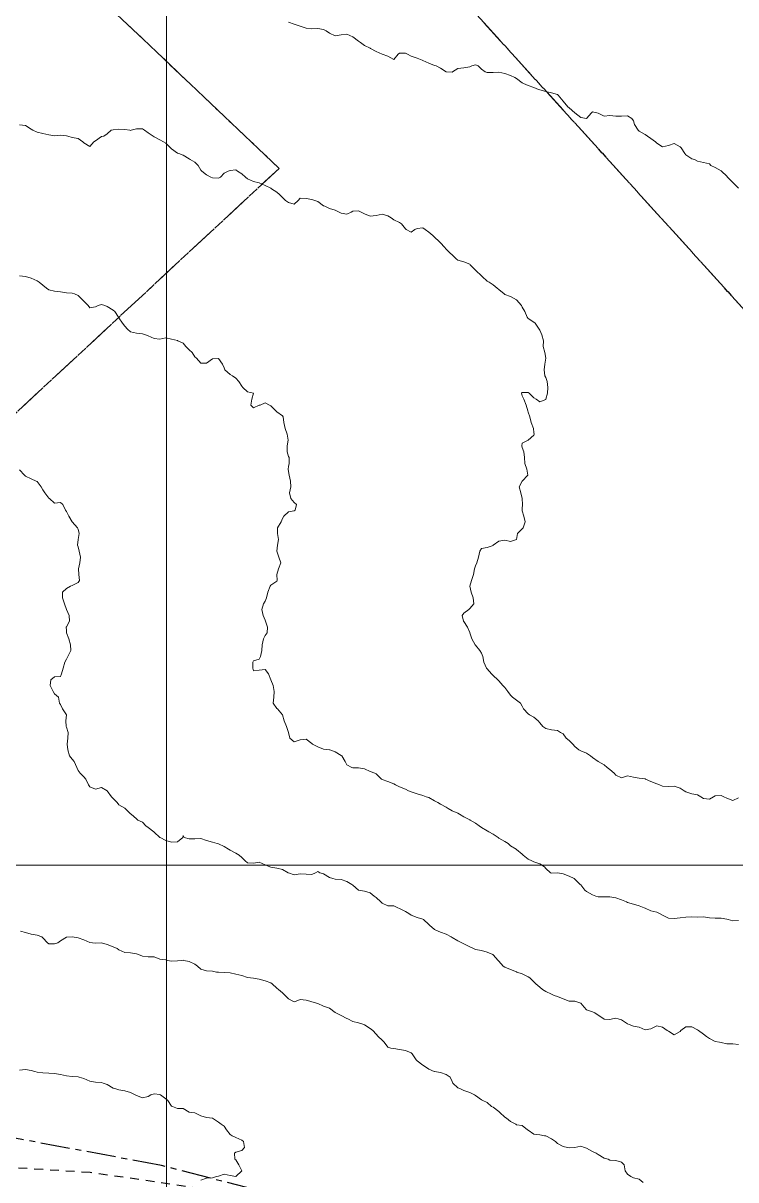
# Model space of a CAD drawing. Header units: centimetres. Extents: x 0 to 642158, y -847 to 649707.
# Drawn here: x 617254.6 to 617315.5, y 620060.5 to 620159.4 of the extents above; entities that cross this region are included whole.
import ezdxf

# ---------------------------------------------------------------- set-up
doc = ezdxf.new("R2010")
doc.units = ezdxf.units.CM
doc.header["$MEASUREMENT"] = 0
doc.linetypes.add('CENTERX2', pattern=[4, 2.5, -0.5, 0.5, -0.5])
doc.linetypes.add('JIS_02_0.7', pattern=[1.35, 0.75, -0.6])
for name, color, linetype, lineweight in [('MEV_grille', 254, 'Continuous', 9), ('WAL_parcellaire agricole', 7, 'JIS_02_0.7', 25), ('WAL_topographie 0.5', 253, 'Continuous', 20)]:
    doc.layers.add(name, color=color, linetype=linetype, lineweight=lineweight)
doc.layers.add('SPW_parcellaire cadastral', color=7, linetype='CENTERX2', lineweight=25, true_color=0xff0542)

# ---------------------------------------------------------------- blocks, each defined once
blk = doc.blocks.new('*U114')
at = {"layer": 'MEV_grille', "transparency": 33554687}
blk.add_lwpolyline([(-1338.461, 0), (1338.461, 0)], dxfattribs=at)
blk = doc.blocks.new('*U115')
at = {"layer": 'MEV_grille', "color": 0, "linetype": 'ByBlock', "lineweight": -2, "transparency": 16777216}
blk.add_blockref('*U114', (0, -2300), dxfattribs=at)
blk = doc.blocks.new('*U112')
at = {"layer": 'MEV_grille', "transparency": 33554687}
blk.add_lwpolyline([(0, 1825.476), (0, -1825.476)], dxfattribs=at)
blk = doc.blocks.new('*U113')
at = {"layer": 'MEV_grille', "color": 0, "linetype": 'ByBlock', "lineweight": -2, "transparency": 16777216}
blk.add_blockref('*U112', (1900, 0), dxfattribs=at)

msp = doc.modelspace()

# ---------------------------------------------------------------- linework, layer by layer
at = {"layer": 'SPW_parcellaire cadastral'}
for points in [[(617261.757, 620194.981), (617267.386, 620198.854), (617289.47, 620214.047), (617349.356, 620168.051), (617319.542, 620131.245), (617261.757, 620194.981)], [(617240.988, 620180.692), (617261.757, 620194.981), (617319.542, 620131.245), (617410.848, 620064.283), (617405.463, 620051.365), (617398.27, 620035.259), (617388.736, 620023.606), (617377.671, 620010.095), (617359.564, 620020.868), (617342.253, 620031.583), (617319.155, 620043.308), (617299.96, 620051.617), (617282.187, 620057.597), (617266.393, 620061.702), (617248.812, 620064.978), (617232.846, 620066.503), (617220.436, 620066.804), (617209.103, 620065.855), (617194.818, 620061.124), (617189.955, 620066.609), (617276.447, 620146.987), (617240.988, 620180.692)], [(617240.988, 620180.692), (617276.447, 620146.987), (617189.955, 620066.609), (617146.07, 620115.396), (617240.988, 620180.692)]]:
    msp.add_lwpolyline(points, dxfattribs=at)
at = {"layer": 'WAL_parcellaire agricole'}
msp.add_lwpolyline([(617467.458, 620121.453), (617462.791, 620120.119), (617440.207, 620129.7), (617422.628, 620093.281), (617407.299, 620057.613), (617394.969, 620033.445), (617377.722, 620010.944), (617352.47, 620028.941), (617336.302, 620037.439), (617321.802, 620043.937), (617299.801, 620052.434), (617288.801, 620055.933), (617276.467, 620058.765), (617260.3, 620061.096), (617237.514, 620062.544)], dxfattribs=at)
at = {"layer": 'WAL_topographie 0.5'}
for points in [[(617277.25, 620159.505), (617277.75, 620159.324), (617277.985, 620159.25), (617278.25, 620159.152), (617278.75, 620158.983), (617279.25, 620158.94), (617279.75, 620158.961), (617280.25, 620158.875), (617280.46, 620158.75), (617280.75, 620158.554), (617281.25, 620158.319), (617281.75, 620158.411), (617282.25, 620158.472), (617282.75, 620158.25), (617282.75, 620158.25), (617283.25, 620157.86), (617283.405, 620157.75), (617283.75, 620157.487), (617284.25, 620157.263), (617284.272, 620157.25), (617284.75, 620156.975), (617285.25, 620156.75), (617285.25, 620156.75), (617285.75, 620156.589), (617286.25, 620156.295), (617286.635, 620156.75), (617286.75, 620156.857), (617287.25, 620156.847), (617287.425, 620156.75), (617287.75, 620156.591), (617288.25, 620156.407), (617288.697, 620156.25), (617288.75, 620156.222), (617289.25, 620155.993), (617289.75, 620155.797), (617289.887, 620155.75), (617290.25, 620155.56), (617290.75, 620155.25), (617290.751, 620155.25), (617291.25, 620155.225), (617291.292, 620155.25), (617291.75, 620155.525), (617292.25, 620155.596), (617292.75, 620155.671), (617292.938, 620155.75), (617293.25, 620155.846), (617293.477, 620155.75), (617293.75, 620155.477), (617294.062, 620155.25), (617294.25, 620155.192), (617294.75, 620155.204), (617295.25, 620155.234), (617295.75, 620155.118), (617296.25, 620154.924), (617296.607, 620154.75), (617296.75, 620154.68), (617297.25, 620154.3), (617297.35, 620154.25), (617297.75, 620154.083), (617298.25, 620153.908), (617298.65, 620153.75), (617298.75, 620153.707), (617299.25, 620153.56), (617299.75, 620153.456), (617300.25, 620153.3), (617300.315, 620153.25), (617300.737, 620152.75), (617300.75, 620152.734), (617301.145, 620152.25), (617301.25, 620152.161), (617301.75, 620151.75), (617301.75, 620151.75), (617302.25, 620151.347), (617302.75, 620151.25), (617303.179, 620151.75), (617303.25, 620151.833), (617303.625, 620151.75), (617303.75, 620151.719), (617304.25, 620151.467), (617304.75, 620151.509), (617305.25, 620151.461), (617305.75, 620151.455), (617306.25, 620151.484), (617306.629, 620151.25), (617306.75, 620151.066), (617306.855, 620150.75), (617307.155, 620150.25), (617307.25, 620150.185), (617307.75, 620149.898), (617307.955, 620149.75), (617308.25, 620149.533), (617308.645, 620149.25), (617308.75, 620149.155), (617309.25, 620148.847), (617309.75, 620148.935), (617310.25, 620149.129), (617310.75, 620148.842), (617310.837, 620148.75), (617311.155, 620148.25), (617311.25, 620148.144), (617311.75, 620147.818), (617311.978, 620147.75), (617312.25, 620147.6), (617312.75, 620147.484), (617313.25, 620147.375), (617313.389, 620147.25), (617313.75, 620147.059), (617314.25, 620146.78), (617314.288, 620146.75), (617314.75, 620146.321), (617314.804, 620146.25), (617315.25, 620145.778), (617315.283, 620145.75), (617315.75, 620145.294)], [(617254.25, 620150.717), (617254.75, 620150.65), (617255.25, 620150.333), (617255.393, 620150.25), (617255.75, 620150.094), (617256.25, 620149.983), (617256.75, 620149.852), (617257.25, 620149.786), (617257.75, 620149.823), (617258.25, 620149.783), (617258.375, 620149.75), (617258.75, 620149.645), (617259.25, 620149.532), (617259.673, 620149.25), (617259.75, 620149.181), (617260.25, 620148.85), (617260.607, 620149.25), (617260.75, 620149.35), (617261.25, 620149.707), (617261.464, 620149.75), (617261.75, 620149.95), (617262.083, 620150.25), (617262.25, 620150.285), (617262.75, 620150.358), (617263.25, 620150.313), (617263.667, 620150.25), (617263.75, 620150.23), (617263.806, 620150.25), (617264.25, 620150.368), (617264.75, 620150.384), (617264.933, 620150.25), (617265.25, 620150.043), (617265.685, 620149.75), (617265.75, 620149.689), (617266.25, 620149.433), (617266.55, 620149.25), (617266.75, 620149.134), (617267.152, 620148.75), (617267.25, 620148.652), (617267.75, 620148.289), (617267.861, 620148.25), (617268.25, 620148.129), (617268.75, 620147.812), (617268.853, 620147.75), (617269.25, 620147.519), (617269.515, 620147.25), (617269.75, 620146.85), (617269.837, 620146.75), (617270.25, 620146.433), (617270.617, 620146.25), (617270.75, 620146.184), (617271.25, 620146.167), (617271.434, 620146.25), (617271.75, 620146.583), (617272.083, 620146.75), (617272.25, 620146.81), (617272.75, 620146.858), (617272.898, 620146.75), (617273.25, 620146.529), (617273.583, 620146.25), (617273.75, 620146.088), (617274.25, 620145.872), (617274.75, 620145.75), (617274.75, 620145.75), (617275.25, 620145.536), (617275.75, 620145.288), (617275.81, 620145.25), (617276.25, 620144.953), (617276.477, 620144.75), (617276.75, 620144.513), (617277.006, 620144.25), (617277.25, 620144.064), (617277.75, 620143.93), (617278.083, 620144.25), (617278.25, 620144.44), (617278.75, 620144.421), (617279.25, 620144.333), (617279.5, 620144.25), (617279.75, 620144.156), (617280.25, 620143.799), (617280.361, 620143.75), (617280.75, 620143.566), (617281.25, 620143.428), (617281.594, 620143.25), (617281.75, 620143.169), (617282.25, 620143.068), (617282.614, 620143.25), (617282.75, 620143.338), (617283.25, 620143.369), (617283.458, 620143.25), (617283.75, 620143.104), (617284.25, 620142.898), (617284.75, 620142.954), (617285.25, 620143.078), (617285.75, 620142.922), (617286.044, 620142.75), (617286.25, 620142.583), (617286.75, 620142.355), (617286.917, 620142.25), (617287.25, 620141.806), (617287.312, 620141.75), (617287.75, 620141.531), (617288.068, 620141.75), (617288.25, 620141.855), (617288.75, 620141.9), (617288.937, 620141.75), (617289.25, 620141.523), (617289.596, 620141.25), (617289.75, 620141.102), (617290.146, 620140.75), (617290.25, 620140.611), (617290.592, 620140.25), (617290.75, 620140.083), (617291.083, 620139.75), (617291.25, 620139.607), (617291.607, 620139.25), (617291.75, 620139.153), (617292.25, 620139.009), (617292.75, 620138.79), (617292.794, 620138.75), (617293.25, 620138.273), (617293.269, 620138.25), (617293.75, 620137.802), (617293.808, 620137.75), (617294.25, 620137.339), (617294.406, 620137.25), (617294.75, 620137.038), (617295.107, 620136.75), (617295.25, 620136.625), (617295.7, 620136.25), (617295.75, 620136.2), (617296.25, 620136.038), (617296.75, 620135.75), (617296.75, 620135.75), (617297.181, 620135.25), (617297.25, 620135.132), (617297.467, 620134.75), (617297.67, 620134.25), (617297.75, 620134.145), (617298.25, 620133.83), (617298.355, 620133.75), (617298.691, 620133.25), (617298.75, 620133.15), (617298.924, 620132.75), (617299.068, 620132.25), (617299.044, 620131.75), (617299.183, 620131.25), (617299.25, 620130.75), (617299.25, 620130.75), (617299.25, 620130.75), (617299.167, 620130.25), (617299.121, 620129.75), (617299.187, 620129.25), (617299.25, 620129.113), (617299.379, 620128.75), (617299.44, 620128.25), (617299.413, 620127.75), (617299.268, 620127.25), (617299.25, 620127.226), (617298.75, 620127.015), (617298.442, 620127.25), (617298.25, 620127.354), (617297.837, 620127.75), (617297.75, 620127.833), (617297.25, 620127.829), (617297.194, 620127.75), (617297.25, 620127.536), (617297.368, 620127.25), (617297.567, 620126.75), (617297.724, 620126.25), (617297.75, 620126.139), (617297.896, 620125.75), (617298.006, 620125.25), (617298.196, 620124.75), (617298.25, 620124.393), (617298.273, 620124.25), (617298.25, 620124.173), (617297.75, 620123.75), (617297.75, 620123.75), (617297.25, 620123.5), (617297.214, 620123.25), (617297.25, 620123.114), (617297.371, 620122.75), (617297.45, 620122.25), (617297.476, 620121.75), (617297.65, 620121.25), (617297.725, 620120.75), (617297.25, 620120.25), (617297.25, 620120.25), (617296.982, 620119.75), (617297.128, 620119.25), (617297.25, 620118.75), (617297.25, 620118.75), (617297.281, 620118.25), (617297.25, 620117.875), (617297.235, 620117.75), (617297.25, 620117.708), (617297.37, 620117.25), (617297.5, 620116.75), (617297.337, 620116.25), (617297.25, 620116.163), (617296.854, 620115.75), (617296.75, 620115.25), (617296.75, 620115.25), (617296.25, 620115.088), (617295.75, 620115.184), (617295.25, 620115.117), (617294.772, 620114.75), (617294.75, 620114.734), (617294.25, 620114.569), (617293.75, 620114.489), (617293.622, 620114.25), (617293.5, 620113.75), (617293.371, 620113.25), (617293.25, 620112.981), (617293.159, 620112.75), (617293.067, 620112.25), (617292.908, 620111.75), (617292.75, 620111.25), (617292.887, 620110.75), (617293.036, 620110.25), (617293.107, 620109.75), (617292.75, 620109.333), (617292.667, 620109.25), (617292.25, 620108.937), (617292.12, 620108.75), (617292.233, 620108.25), (617292.25, 620108.224), (617292.56, 620107.75), (617292.75, 620107.292), (617292.767, 620107.25), (617292.938, 620106.75), (617293.206, 620106.25), (617293.25, 620106.206), (617293.625, 620105.75), (617293.75, 620105.517), (617293.864, 620105.25), (617293.946, 620104.75), (617294.187, 620104.25), (617294.25, 620104.185), (617294.62, 620103.75), (617294.75, 620103.61), (617295.159, 620103.25), (617295.25, 620103.159), (617295.596, 620102.75), (617295.75, 620102.583), (617296.017, 620102.25), (617296.25, 620101.932), (617296.398, 620101.75), (617296.75, 620101.493), (617297.096, 620101.25), (617297.25, 620100.984), (617297.367, 620100.75), (617297.75, 620100.324), (617297.868, 620100.25), (617298.25, 620100.053), (617298.607, 620099.75), (617298.75, 620099.576), (617299.009, 620099.25), (617299.25, 620099.091), (617299.75, 620098.98), (617300.25, 620098.911), (617300.531, 620098.75), (617300.75, 620098.615), (617301.014, 620098.25), (617301.25, 620098.052), (617301.583, 620097.75), (617301.75, 620097.54), (617302.083, 620097.25), (617302.25, 620097.163), (617302.75, 620096.963), (617303.095, 620096.75), (617303.25, 620096.595), (617303.75, 620096.25), (617303.75, 620096.25), (617304.25, 620095.96), (617304.51, 620095.75), (617304.75, 620095.588), (617305.118, 620095.25), (617305.25, 620095.1), (617305.75, 620094.875), (617306.25, 620095.036), (617306.75, 620094.908), (617307.25, 620094.846), (617307.75, 620094.767), (617307.792, 620094.75), (617308.25, 620094.538), (617308.75, 620094.347), (617308.981, 620094.25), (617309.25, 620094.15), (617309.75, 620094.107), (617310.25, 620094.136), (617310.75, 620093.968), (617311.104, 620093.75), (617311.25, 620093.658), (617311.75, 620093.49), (617312.25, 620093.403), (617312.525, 620093.25), (617312.75, 620093.089), (617313.25, 620093.043), (617313.603, 620093.25), (617313.75, 620093.314), (617314.25, 620093.357), (617314.475, 620093.25), (617314.75, 620093.122), (617315.25, 620092.932), (617315.75, 620093.155)], [(617254.25, 620137.787), (617254.75, 620137.75), (617254.75, 620137.75), (617255.25, 620137.604), (617255.75, 620137.378), (617255.929, 620137.25), (617256.25, 620136.993), (617256.554, 620136.75), (617256.75, 620136.593), (617257.25, 620136.5), (617257.75, 620136.441), (617258.25, 620136.353), (617258.75, 620136.323), (617258.95, 620136.25), (617259.25, 620136.121), (617259.632, 620135.75), (617259.75, 620135.625), (617260.125, 620135.25), (617260.25, 620135.059), (617260.75, 620135.15), (617260.977, 620135.25), (617261.25, 620135.347), (617261.55, 620135.25), (617261.75, 620135.176), (617262.25, 620134.871), (617262.409, 620134.75), (617262.721, 620134.25), (617262.75, 620134.218), (617263.065, 620133.75), (617263.25, 620133.492), (617263.479, 620133.25), (617263.75, 620133.006), (617264.25, 620132.898), (617264.75, 620132.842), (617265.019, 620132.75), (617265.25, 620132.656), (617265.75, 620132.444), (617266.25, 620132.379), (617266.75, 620132.484), (617267.25, 620132.375), (617267.75, 620132.261), (617267.788, 620132.25), (617268.25, 620132.036), (617268.466, 620131.75), (617268.75, 620131.458), (617269.009, 620131.25), (617269.25, 620130.882), (617269.389, 620130.75), (617269.75, 620130.317), (617270.25, 620130.341), (617270.75, 620130.691), (617271.25, 620130.725), (617271.615, 620130.25), (617271.75, 620129.932), (617271.8, 620129.75), (617272.25, 620129.35), (617272.464, 620129.25), (617272.75, 620129.043), (617273.007, 620128.75), (617273.25, 620128.35), (617273.333, 620128.25), (617273.75, 620127.865), (617274.25, 620127.75), (617274.25, 620127.75), (617274.25, 620127.75), (617274.111, 620127.25), (617274.03, 620126.75), (617274.25, 620126.5), (617274.75, 620126.727), (617274.821, 620126.75), (617275.25, 620126.938), (617275.625, 620126.75), (617275.75, 620126.694), (617276.171, 620126.25), (617276.25, 620126.167), (617276.75, 620125.838), (617276.786, 620125.75), (617276.865, 620125.25), (617276.971, 620124.75), (617277.143, 620124.25), (617277.21, 620123.75), (617277.144, 620123.25), (617277.142, 620122.75), (617277.25, 620122.35), (617277.298, 620122.25), (617277.319, 620121.75), (617277.25, 620121.5), (617277.21, 620121.25), (617277.25, 620121.05), (617277.305, 620120.75), (617277.432, 620120.25), (617277.439, 620119.75), (617277.327, 620119.25), (617277.455, 620118.75), (617277.75, 620118.408), (617277.937, 620118.25), (617277.821, 620117.75), (617277.75, 620117.706), (617277.25, 620117.625), (617276.85, 620117.25), (617276.75, 620117.036), (617276.617, 620116.75), (617276.321, 620116.25), (617276.311, 620115.75), (617276.391, 620115.25), (617276.324, 620114.75), (617276.25, 620114.25), (617276.422, 620113.75), (617276.594, 620113.25), (617276.407, 620112.75), (617276.261, 620112.25), (617276.276, 620111.75), (617276.25, 620111.691), (617275.75, 620111.341), (617275.67, 620111.25), (617275.471, 620110.75), (617275.359, 620110.25), (617275.25, 620109.981), (617275.1, 620109.75), (617274.962, 620109.25), (617275.075, 620108.75), (617275.25, 620108.338), (617275.292, 620108.25), (617275.464, 620107.75), (617275.429, 620107.25), (617275.25, 620107.041), (617275.115, 620106.75), (617275.007, 620106.25), (617274.982, 620105.75), (617274.868, 620105.25), (617274.75, 620105), (617274.25, 620104.861), (617274.208, 620104.75), (617274.196, 620104.25), (617274.25, 620104), (617274.75, 620104.062), (617275.25, 620104.139), (617275.542, 620103.75), (617275.75, 620103.25), (617275.75, 620103.25), (617275.94, 620102.75), (617276.026, 620102.25), (617276, 620101.75), (617275.942, 620101.25), (617276.25, 620100.806), (617276.3, 620100.75), (617276.75, 620100.25), (617276.75, 620100.25), (617276.872, 620099.75), (617277.079, 620099.25), (617277.25, 620098.75), (617277.25, 620098.75), (617277.365, 620098.25), (617277.75, 620097.938), (617278.25, 620098.107), (617278.75, 620098.17), (617279.25, 620097.788), (617279.292, 620097.75), (617279.75, 620097.5), (617280.25, 620097.327), (617280.75, 620097.265), (617280.8, 620097.25), (617281.25, 620097.083), (617281.75, 620096.785), (617281.806, 620096.75), (617282.1, 620096.25), (617282.25, 620095.978), (617282.667, 620095.75), (617282.75, 620095.73), (617283.25, 620095.73), (617283.75, 620095.619), (617284.25, 620095.4), (617284.625, 620095.25), (617284.75, 620095.2), (617285.2, 620094.75), (617285.25, 620094.72), (617285.75, 620094.538), (617286.25, 620094.354), (617286.417, 620094.25), (617286.75, 620094.094), (617287.25, 620093.902), (617287.528, 620093.75), (617287.75, 620093.657), (617288.25, 620093.506), (617288.75, 620093.35), (617289.017, 620093.25), (617289.25, 620093.177), (617289.75, 620092.9), (617290.038, 620092.75), (617290.25, 620092.619), (617290.75, 620092.352), (617290.9, 620092.25), (617291.25, 620092.048), (617291.75, 620091.836), (617291.889, 620091.75), (617292.25, 620091.514), (617292.75, 620091.267), (617292.781, 620091.25), (617293.25, 620090.977), (617293.555, 620090.75), (617293.75, 620090.612), (617294.25, 620090.338), (617294.4, 620090.25), (617294.75, 620090.031), (617295.185, 620089.75), (617295.25, 620089.706), (617295.75, 620089.424), (617296.036, 620089.25), (617296.25, 620089.05), (617296.724, 620088.75), (617296.75, 620088.734), (617297.25, 620088.331), (617297.324, 620088.25), (617297.75, 620087.905), (617298.075, 620087.75), (617298.25, 620087.684), (617298.75, 620087.495), (617299.15, 620087.25), (617299.25, 620087.119), (617299.655, 620086.75), (617299.75, 620086.705), (617300.25, 620086.725), (617300.75, 620086.643), (617301.25, 620086.46), (617301.687, 620086.25), (617301.75, 620086.206), (617302.206, 620085.75), (617302.25, 620085.698), (617302.611, 620085.25), (617302.75, 620085.144), (617303.25, 620084.852), (617303.531, 620084.75), (617303.75, 620084.683), (617304.25, 620084.696), (617304.75, 620084.697), (617305.25, 620084.604), (617305.75, 620084.432), (617306.171, 620084.25), (617306.25, 620084.212), (617306.75, 620084.047), (617307.25, 620083.912), (617307.683, 620083.75), (617307.75, 620083.725), (617308.25, 620083.488), (617308.75, 620083.375), (617308.979, 620083.25), (617309.25, 620083.127), (617309.75, 620082.858), (617310.25, 620082.832), (617310.75, 620082.901), (617311.25, 620082.953), (617311.75, 620082.961), (617312.25, 620082.938), (617312.75, 620082.96), (617313.25, 620082.888), (617313.75, 620082.85), (617314.25, 620082.868), (617314.75, 620082.779), (617314.857, 620082.75), (617315.25, 620082.644), (617315.75, 620082.656)], [(617254.25, 620121.205), (617254.679, 620120.75), (617254.75, 620120.676), (617255.25, 620120.422), (617255.673, 620120.25), (617255.75, 620120.208), (617256.094, 620119.75), (617256.25, 620119.5), (617256.401, 620119.25), (617256.75, 620118.771), (617256.796, 620118.75), (617257.25, 620118.365), (617257.75, 620118.417), (617257.942, 620118.25), (617258.171, 620117.75), (617258.25, 620117.635), (617258.45, 620117.25), (617258.75, 620116.75), (617258.75, 620116.75), (617259.191, 620116.25), (617259.25, 620116.139), (617259.35, 620115.75), (617259.25, 620115.25), (617259.25, 620115.25), (617259.198, 620114.75), (617259.25, 620114.614), (617259.358, 620114.25), (617259.453, 620113.75), (617259.407, 620113.25), (617259.28, 620112.75), (617259.326, 620112.25), (617259.363, 620111.75), (617259.25, 620111.566), (617258.75, 620111.313), (617258.614, 620111.25), (617258.25, 620111.05), (617257.934, 620110.75), (617257.93, 620110.25), (617258.097, 620109.75), (617258.25, 620109.25), (617258.25, 620109.25), (617258.483, 620108.75), (617258.53, 620108.25), (617258.25, 620107.783), (617258.224, 620107.75), (617258.25, 620107.5), (617258.269, 620107.25), (617258.457, 620106.75), (617258.601, 620106.25), (617258.635, 620105.75), (617258.386, 620105.25), (617258.25, 620105), (617258.107, 620104.75), (617257.967, 620104.25), (617257.846, 620103.75), (617257.75, 620103.523), (617257.25, 620103.487), (617256.929, 620103.25), (617256.875, 620102.75), (617257.135, 620102.25), (617257.25, 620102.05), (617257.571, 620101.75), (617257.659, 620101.25), (617257.75, 620101.125), (617257.926, 620100.75), (617258.25, 620100.25), (617258.25, 620100.25), (617258.25, 620100.25), (617258.21, 620099.75), (617258.226, 620099.25), (617258.25, 620099.194), (617258.41, 620098.75), (617258.379, 620098.25), (617258.324, 620097.75), (617258.383, 620097.25), (617258.533, 620096.75), (617258.75, 620096.456), (617258.917, 620096.25), (617259.146, 620095.75), (617259.25, 620095.5), (617259.437, 620095.25), (617259.75, 620094.956), (617259.925, 620094.75), (617260.15, 620094.25), (617260.25, 620094.096), (617260.75, 620093.904), (617261.25, 620094.028), (617261.75, 620093.75), (617261.75, 620093.75), (617262.109, 620093.25), (617262.25, 620093.095), (617262.583, 620092.75), (617262.75, 620092.558), (617263.25, 620092.264), (617263.267, 620092.25), (617263.75, 620091.783), (617263.8, 620091.75), (617264.25, 620091.341), (617264.375, 620091.25), (617264.75, 620091.062), (617265.062, 620090.75), (617265.25, 620090.625), (617265.724, 620090.25), (617265.75, 620090.227), (617266.25, 620089.766), (617266.27, 620089.75), (617266.75, 620089.495), (617267.25, 620089.361), (617267.75, 620089.398), (617268.225, 620089.75), (617268.25, 620089.917), (617268.321, 620089.75), (617268.75, 620089.646), (617269.25, 620089.658), (617269.75, 620089.672), (617270.25, 620089.492), (617270.75, 620089.358), (617271.15, 620089.25), (617271.25, 620089.228), (617271.75, 620088.98), (617272.121, 620088.75), (617272.25, 620088.667), (617272.75, 620088.42), (617273.024, 620088.25), (617273.25, 620088.05), (617273.55, 620087.75), (617273.75, 620087.587), (617274.25, 620087.556), (617274.75, 620087.635), (617275.25, 620087.417), (617275.656, 620087.25), (617275.75, 620087.216), (617276.25, 620087.125), (617276.75, 620087.009), (617277.217, 620086.75), (617277.25, 620086.736), (617277.75, 620086.571), (617278.25, 620086.648), (617278.75, 620086.634), (617279.25, 620086.605), (617279.55, 620086.75), (617279.75, 620086.861), (617279.927, 620086.75), (617280.25, 620086.642), (617280.75, 620086.338), (617281.044, 620086.25), (617281.25, 620086.189), (617281.75, 620086.157), (617282.25, 620086.005), (617282.667, 620085.75), (617282.75, 620085.672), (617283.25, 620085.25), (617283.25, 620085.25), (617283.75, 620085.174), (617284.25, 620085.037), (617284.579, 620084.75), (617284.75, 620084.614), (617285.16, 620084.25), (617285.25, 620084.155), (617285.75, 620083.906), (617286.25, 620083.905), (617286.596, 620083.75), (617286.75, 620083.697), (617287.25, 620083.433), (617287.55, 620083.25), (617287.75, 620083.115), (617288.25, 620082.913), (617288.75, 620082.777), (617288.792, 620082.75), (617289.25, 620082.31), (617289.308, 620082.25), (617289.75, 620081.901), (617290.062, 620081.75), (617290.25, 620081.667), (617290.75, 620081.477), (617291.167, 620081.25), (617291.25, 620081.212), (617291.75, 620080.925), (617292.068, 620080.75), (617292.25, 620080.655), (617292.75, 620080.397), (617293.062, 620080.25), (617293.25, 620080.19), (617293.75, 620080.102), (617294.25, 620079.959), (617294.724, 620079.75), (617294.75, 620079.736), (617295.199, 620079.25), (617295.25, 620079.176), (617295.609, 620078.75), (617295.75, 620078.658), (617296.25, 620078.476), (617296.75, 620078.261), (617296.781, 620078.25), (617297.25, 620078.083), (617297.75, 620077.841), (617297.9, 620077.75), (617298.25, 620077.4), (617298.408, 620077.25), (617298.75, 620076.967), (617298.988, 620076.75), (617299.25, 620076.583), (617299.75, 620076.367), (617299.983, 620076.25), (617300.25, 620076.17), (617300.75, 620075.958), (617301.25, 620075.75), (617301.75, 620075.75), (617301.75, 620075.75), (617302.25, 620075.594), (617302.532, 620075.25), (617302.75, 620075.032), (617303.25, 620074.844), (617303.446, 620074.75), (617303.75, 620074.571), (617304.213, 620074.25), (617304.25, 620074.225), (617304.75, 620074.189), (617304.972, 620074.25), (617305.25, 620074.31), (617305.458, 620074.25), (617305.75, 620074.165), (617306.25, 620073.815), (617306.4, 620073.75), (617306.75, 620073.61), (617307.25, 620073.526), (617307.75, 620073.304), (617308.25, 620073.4), (617308.75, 620073.65), (617309.25, 620073.541), (617309.653, 620073.25), (617309.75, 620073.189), (617310.25, 620072.875), (617310.75, 620073.17), (617310.809, 620073.25), (617311.25, 620073.556), (617311.75, 620073.577), (617312.25, 620073.305), (617312.314, 620073.25), (617312.75, 620072.939), (617313.01, 620072.75), (617313.25, 620072.565), (617313.75, 620072.323), (617314.114, 620072.25), (617314.25, 620072.22), (617314.75, 620072.117), (617315.25, 620072.114), (617315.75, 620072.052)], [(617254.333, 620081.75), (617254.75, 620081.625), (617255.25, 620081.5), (617255.75, 620081.417), (617256.156, 620081.25), (617256.25, 620081.19), (617256.643, 620080.75), (617256.75, 620080.675), (617257.25, 620080.66), (617257.519, 620080.75), (617257.75, 620080.908), (617258.25, 620081.219), (617258.749, 620081.25), (617258.75, 620081.25), (617258.75, 620081.25), (617259.25, 620081.169), (617259.75, 620081), (617260.25, 620080.776), (617260.5, 620080.75), (617260.75, 620080.724), (617261.25, 620080.742), (617261.75, 620080.606), (617262.25, 620080.417), (617262.589, 620080.25), (617262.75, 620080.138), (617263.25, 620079.921), (617263.75, 620079.898), (617264.25, 620079.814), (617264.417, 620079.75), (617264.75, 620079.607), (617265.25, 620079.559), (617265.75, 620079.558), (617266.25, 620079.365), (617266.75, 620079.281), (617266.893, 620079.25), (617267.25, 620079.179), (617267.75, 620079.206), (617268.125, 620079.25), (617268.25, 620079.265), (617268.306, 620079.25), (617268.75, 620079.159), (617269.25, 620078.932), (617269.457, 620078.75), (617269.75, 620078.507), (617270.25, 620078.35), (617270.75, 620078.314), (617271.107, 620078.25), (617271.25, 620078.231), (617271.75, 620078.218), (617272.25, 620078.176), (617272.75, 620078.071), (617273.25, 620077.957), (617273.75, 620077.772), (617274, 620077.75), (617274.25, 620077.724), (617274.75, 620077.65), (617275.25, 620077.505), (617275.75, 620077.318), (617275.843, 620077.25), (617276.25, 620076.871), (617276.409, 620076.75), (617276.75, 620076.482), (617276.96, 620076.25), (617277.25, 620075.95), (617277.625, 620075.75), (617277.75, 620075.696), (617277.904, 620075.75), (617278.25, 620075.891), (617278.75, 620075.857), (617279.083, 620075.75), (617279.25, 620075.696), (617279.75, 620075.553), (617280.25, 620075.333), (617280.5, 620075.25), (617280.75, 620075.169), (617281.25, 620074.792), (617281.313, 620074.75), (617281.75, 620074.538), (617282.25, 620074.29), (617282.321, 620074.25), (617282.75, 620074.028), (617283.25, 620073.9), (617283.7, 620073.75), (617283.75, 620073.729), (617284.25, 620073.421), (617284.472, 620073.25), (617284.75, 620072.95), (617284.929, 620072.75), (617285.25, 620072.417), (617285.43, 620072.25), (617285.75, 620071.829), (617286, 620071.75), (617286.25, 620071.706), (617286.75, 620071.615), (617287.25, 620071.536), (617287.75, 620071.354), (617287.829, 620071.25), (617288.161, 620070.75), (617288.25, 620070.664), (617288.75, 620070.278), (617288.792, 620070.25), (617289.25, 620069.944), (617289.717, 620069.75), (617289.75, 620069.731), (617290.25, 620069.667), (617290.75, 620069.487), (617291.083, 620069.25), (617291.25, 620068.875), (617291.308, 620068.75), (617291.75, 620068.339), (617291.958, 620068.25), (617292.25, 620068.125), (617292.75, 620067.944), (617293.15, 620067.75), (617293.25, 620067.682), (617293.75, 620067.308), (617293.887, 620067.25), (617294.25, 620067.102), (617294.63, 620066.75), (617294.75, 620066.683), (617295.25, 620066.335), (617295.34, 620066.25), (617295.75, 620065.84), (617295.885, 620065.75), (617296.25, 620065.462), (617296.687, 620065.25), (617296.75, 620065.183), (617297.25, 620065.117), (617297.708, 620064.75), (617297.75, 620064.73), (617298.25, 620064.385), (617298.75, 620064.321), (617299.15, 620064.25), (617299.25, 620064.233), (617299.75, 620063.979), (617300.083, 620063.75), (617300.25, 620063.59), (617300.75, 620063.328), (617301.107, 620063.25), (617301.25, 620063.214), (617301.75, 620063.25), (617301.75, 620063.25), (617302.25, 620063.347), (617302.583, 620063.25), (617302.75, 620063.19), (617303.25, 620062.893), (617303.566, 620062.75), (617303.75, 620062.641), (617304.25, 620062.341), (617304.583, 620062.25), (617304.75, 620062.156), (617305.25, 620062.139), (617305.75, 620061.989), (617305.97, 620061.75), (617306.053, 620061.25), (617306.25, 620060.954), (617306.531, 620060.75), (617306.75, 620060.637), (617307.25, 620060.521), (617307.592, 620060.25)], [(617254.25, 620069.848), (617254.75, 620069.925), (617255.25, 620069.828), (617255.544, 620069.75), (617255.75, 620069.694), (617256.25, 620069.627), (617256.75, 620069.596), (617257.25, 620069.578), (617257.75, 620069.494), (617258.25, 620069.381), (617258.75, 620069.306), (617259.25, 620069.284), (617259.354, 620069.25), (617259.75, 620069.14), (617260.25, 620068.913), (617260.75, 620068.817), (617261.25, 620068.791), (617261.386, 620068.75), (617261.75, 620068.623), (617262.25, 620068.33), (617262.487, 620068.25), (617262.75, 620068.165), (617263.25, 620068.094), (617263.75, 620067.944), (617264.139, 620067.75), (617264.25, 620067.703), (617264.75, 620067.5), (617265.25, 620067.609), (617265.489, 620067.75), (617265.75, 620067.847), (617266.25, 620067.78), (617266.301, 620067.75), (617266.75, 620067.393), (617266.925, 620067.25), (617267.25, 620066.769), (617267.321, 620066.75), (617267.75, 620066.592), (617268.25, 620066.592), (617268.75, 620066.27), (617268.917, 620066.25), (617269.25, 620066.219), (617269.75, 620065.96), (617270.25, 620065.816), (617270.75, 620065.75), (617270.75, 620065.75), (617271.25, 620065.422), (617271.5, 620065.25), (617271.75, 620065.071), (617271.954, 620064.75), (617272.25, 620064.356), (617272.445, 620064.25), (617272.75, 620064.088), (617273.25, 620063.879), (617273.391, 620063.75), (617273.487, 620063.25), (617273.25, 620063), (617272.75, 620062.833), (617272.635, 620062.75), (617272.65, 620062.25), (617272.75, 620062.179), (617273, 620061.75), (617273.25, 620061.25), (617273.25, 620061.25), (617273.25, 620061.25), (617272.75, 620060.75), (617272.75, 620060.75), (617272.75, 620060.75), (617272.25, 620060.845), (617271.75, 620060.954), (617271.25, 620060.79), (617271.107, 620060.75), (617270.75, 620060.646), (617270.25, 620060.62), (617269.75, 620060.438)]]:
    msp.add_lwpolyline(points, dxfattribs=at)

# ---------------------------------------------------------------- block references
at = {"layer": 'MEV_grille', "transparency": 33554687}
for name, p in [('*U113', (615366.814, 620593.644)), ('*U115', (616669.481, 622387.381))]:
    msp.add_blockref(name, p, dxfattribs=at)

doc.saveas('drawing.dxf')
